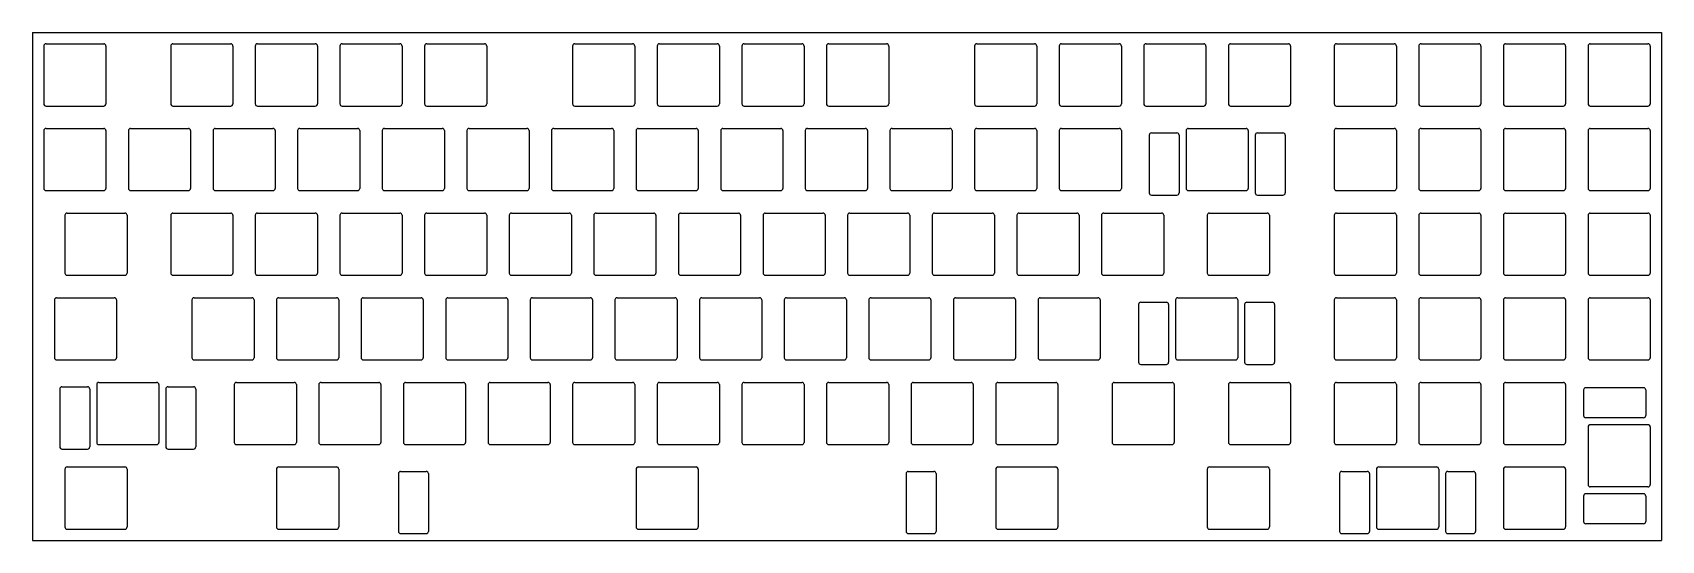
# Model space of a CAD drawing. Header units: millimetres. Extents: x 0 to 367, y -114 to 0.
import ezdxf

# ---------------------------------------------------------------- set-up
doc = ezdxf.new("R2010")
doc.units = ezdxf.units.MM

msp = doc.modelspace()

# ---------------------------------------------------------------- linework, layer by layer
for p, q in [((0, 0), (366.7125, 0)), ((0, 0), (0, -114.3)), ((366.7125, 0), (366.7125, -114.3)), ((2.525, -3.025), (2.525, -16.025)), ((3.025, -2.525), (16.025, -2.525)), ((16.525, -3.025), (16.525, -16.025)), ((31.1, -3.025), (31.1, -16.025)), ((31.6, -2.525), (44.6, -2.525)), ((45.1, -3.025), (45.1, -16.025)), ((50.15, -3.025), (50.15, -16.025)), ((50.65, -2.525), (63.65, -2.525)), ((64.15, -3.025), (64.15, -16.025)), ((69.2, -3.025), (69.2, -16.025)), ((69.7, -2.525), (82.7, -2.525)), ((83.2, -3.025), (83.2, -16.025)), ((88.25, -3.025), (88.25, -16.025)), ((88.75, -2.525), (101.75, -2.525)), ((102.25, -3.025), (102.25, -16.025)), ((121.5875, -3.025), (121.5875, -16.025)), ((122.0875, -2.525), (135.0875, -2.525)), ((135.5875, -3.025), (135.5875, -16.025)), ((140.6375, -3.025), (140.6375, -16.025)), ((141.1375, -2.525), (154.1375, -2.525)), ((154.6375, -3.025), (154.6375, -16.025)), ((159.6875, -3.025), (159.6875, -16.025)), ((160.1875, -2.525), (173.1875, -2.525)), ((173.6875, -3.025), (173.6875, -16.025)), ((178.7375, -3.025), (178.7375, -16.025)), ((179.2375, -2.525), (192.2375, -2.525)), ((192.7375, -3.025), (192.7375, -16.025)), ((212.075, -3.025), (212.075, -16.025)), ((212.575, -2.525), (225.575, -2.525)), ((226.075, -3.025), (226.075, -16.025)), ((231.125, -3.025), (231.125, -16.025)), ((231.625, -2.525), (244.625, -2.525)), ((245.125, -3.025), (245.125, -16.025)), ((250.175, -3.025), (250.175, -16.025)), ((250.675, -2.525), (263.675, -2.525)), ((264.175, -3.025), (264.175, -16.025)), ((269.225, -3.025), (269.225, -16.025)), ((269.725, -2.525), (282.725, -2.525)), ((283.225, -3.025), (283.225, -16.025)), ((293.0375, -3.025), (293.0375, -16.025)), ((293.5375, -2.525), (306.5375, -2.525)), ((307.0375, -3.025), (307.0375, -16.025)), ((312.0875, -3.025), (312.0875, -16.025)), ((312.5875, -2.525), (325.5875, -2.525)), ((326.0875, -3.025), (326.0875, -16.025)), ((331.1375, -3.025), (331.1375, -16.025)), ((331.6375, -2.525), (344.6375, -2.525)), ((345.1375, -3.025), (345.1375, -16.025)), ((350.1875, -3.025), (350.1875, -16.025)), ((350.6875, -2.525), (363.6875, -2.525)), ((364.1875, -3.025), (364.1875, -16.025)), ((3.025, -16.525), (16.025, -16.525)), ((31.6, -16.525), (44.6, -16.525)), ((50.65, -16.525), (63.65, -16.525)), ((69.7, -16.525), (82.7, -16.525)), ((88.75, -16.525), (101.75, -16.525)), ((122.0875, -16.525), (135.0875, -16.525)), ((141.1375, -16.525), (154.1375, -16.525)), ((160.1875, -16.525), (173.1875, -16.525)), ((179.2375, -16.525), (192.2375, -16.525)), ((212.575, -16.525), (225.575, -16.525)), ((231.625, -16.525), (244.625, -16.525)), ((250.675, -16.525), (263.675, -16.525)), ((269.725, -16.525), (282.725, -16.525)), ((293.5375, -16.525), (306.5375, -16.525)), ((312.5875, -16.525), (325.5875, -16.525)), ((331.6375, -16.525), (344.6375, -16.525)), ((350.6875, -16.525), (363.6875, -16.525)), ((3.025, -21.575), (16.025, -21.575)), ((22.075, -21.575), (35.075, -21.575)), ((41.125, -21.575), (54.125, -21.575)), ((60.175, -21.575), (73.175, -21.575)), ((79.225, -21.575), (92.225, -21.575)), ((98.275, -21.575), (111.275, -21.575)), ((117.325, -21.575), (130.325, -21.575)), ((136.375, -21.575), (149.375, -21.575)), ((155.425, -21.575), (168.425, -21.575)), ((174.475, -21.575), (187.475, -21.575)), ((193.525, -21.575), (206.525, -21.575)), ((212.575, -21.575), (225.575, -21.575)), ((231.625, -21.575), (244.625, -21.575)), ((260.2, -21.575), (273.2, -21.575)), ((293.5375, -21.575), (306.5375, -21.575)), ((312.5875, -21.575), (325.5875, -21.575)), ((331.6375, -21.575), (344.6375, -21.575)), ((350.6875, -21.575), (363.6875, -21.575)), ((2.525, -22.075), (2.525, -35.075)), ((16.525, -22.075), (16.525, -35.075)), ((21.575, -22.075), (21.575, -35.075)), ((35.575, -22.075), (35.575, -35.075)), ((40.625, -22.075), (40.625, -35.075)), ((54.625, -22.075), (54.625, -35.075)), ((59.675, -22.075), (59.675, -35.075)), ((73.675, -22.075), (73.675, -35.075)), ((78.725, -22.075), (78.725, -35.075)), ((92.725, -22.075), (92.725, -35.075)), ((97.775, -22.075), (97.775, -35.075)), ((111.775, -22.075), (111.775, -35.075)), ((116.825, -22.075), (116.825, -35.075)), ((130.825, -22.075), (130.825, -35.075)), ((135.875, -22.075), (135.875, -35.075)), ((149.875, -22.075), (149.875, -35.075)), ((154.925, -22.075), (154.925, -35.075)), ((168.925, -22.075), (168.925, -35.075)), ((173.975, -22.075), (173.975, -35.075)), ((187.975, -22.075), (187.975, -35.075)), ((193.025, -22.075), (193.025, -35.075)), ((207.025, -22.075), (207.025, -35.075)), ((212.075, -22.075), (212.075, -35.075)), ((226.075, -22.075), (226.075, -35.075)), ((231.125, -22.075), (231.125, -35.075)), ((245.125, -22.075), (245.125, -35.075)), ((251.387, -23.075), (251.387, -36.075)), ((251.887, -22.575), (257.637, -22.575)), ((258.137, -23.075), (258.137, -36.075)), ((259.7, -22.075), (259.7, -35.075)), ((273.7, -22.075), (273.7, -35.075)), ((275.263, -23.075), (275.263, -36.075)), ((275.763, -22.575), (281.513, -22.575)), ((282.013, -23.075), (282.013, -36.075)), ((293.0375, -22.075), (293.0375, -35.075)), ((307.0375, -22.075), (307.0375, -35.075)), ((312.0875, -22.075), (312.0875, -35.075)), ((326.0875, -22.075), (326.0875, -35.075)), ((331.1375, -22.075), (331.1375, -35.075)), ((345.1375, -22.075), (345.1375, -35.075)), ((350.1875, -22.075), (350.1875, -35.075)), ((364.1875, -22.075), (364.1875, -35.075)), ((3.025, -35.575), (16.025, -35.575)), ((22.075, -35.575), (35.075, -35.575)), ((41.125, -35.575), (54.125, -35.575)), ((60.175, -35.575), (73.175, -35.575)), ((79.225, -35.575), (92.225, -35.575)), ((98.275, -35.575), (111.275, -35.575)), ((117.325, -35.575), (130.325, -35.575)), ((136.375, -35.575), (149.375, -35.575)), ((155.425, -35.575), (168.425, -35.575)), ((174.475, -35.575), (187.475, -35.575)), ((193.525, -35.575), (206.525, -35.575)), ((212.575, -35.575), (225.575, -35.575)), ((231.625, -35.575), (244.625, -35.575)), ((251.887, -36.575), (257.637, -36.575)), ((260.2, -35.575), (273.2, -35.575)), ((275.763, -36.575), (281.513, -36.575)), ((293.5375, -35.575), (306.5375, -35.575)), ((312.5875, -35.575), (325.5875, -35.575)), ((331.6375, -35.575), (344.6375, -35.575)), ((350.6875, -35.575), (363.6875, -35.575)), ((7.2875, -41.125), (7.2875, -54.125)), ((7.7875, -40.625), (20.7875, -40.625)), ((21.2875, -41.125), (21.2875, -54.125)), ((31.1, -41.125), (31.1, -54.125)), ((31.6, -40.625), (44.6, -40.625)), ((45.1, -41.125), (45.1, -54.125)), ((50.15, -41.125), (50.15, -54.125)), ((50.65, -40.625), (63.65, -40.625)), ((64.15, -41.125), (64.15, -54.125)), ((69.2, -41.125), (69.2, -54.125)), ((69.7, -40.625), (82.7, -40.625)), ((83.2, -41.125), (83.2, -54.125)), ((88.25, -41.125), (88.25, -54.125)), ((88.75, -40.625), (101.75, -40.625)), ((102.25, -41.125), (102.25, -54.125)), ((107.3, -41.125), (107.3, -54.125)), ((107.8, -40.625), (120.8, -40.625)), ((121.3, -41.125), (121.3, -54.125)), ((126.35, -41.125), (126.35, -54.125)), ((126.85, -40.625), (139.85, -40.625)), ((140.35, -41.125), (140.35, -54.125)), ((145.4, -41.125), (145.4, -54.125)), ((145.9, -40.625), (158.9, -40.625)), ((159.4, -41.125), (159.4, -54.125)), ((164.45, -41.125), (164.45, -54.125)), ((164.95, -40.625), (177.95, -40.625)), ((178.45, -41.125), (178.45, -54.125)), ((183.5, -41.125), (183.5, -54.125)), ((184, -40.625), (197, -40.625)), ((197.5, -41.125), (197.5, -54.125)), ((202.55, -41.125), (202.55, -54.125)), ((203.05, -40.625), (216.05, -40.625)), ((216.55, -41.125), (216.55, -54.125)), ((221.6, -41.125), (221.6, -54.125)), ((222.1, -40.625), (235.1, -40.625)), ((235.6, -41.125), (235.6, -54.125)), ((240.65, -41.125), (240.65, -54.125)), ((241.15, -40.625), (254.15, -40.625)), ((254.65, -41.125), (254.65, -54.125)), ((264.4625, -41.125), (264.4625, -54.125)), ((264.9625, -40.625), (277.9625, -40.625)), ((278.4625, -41.125), (278.4625, -54.125)), ((293.0375, -41.125), (293.0375, -54.125)), ((293.5375, -40.625), (306.5375, -40.625)), ((307.0375, -41.125), (307.0375, -54.125)), ((312.0875, -41.125), (312.0875, -54.125)), ((312.5875, -40.625), (325.5875, -40.625)), ((326.0875, -41.125), (326.0875, -54.125)), ((331.1375, -41.125), (331.1375, -54.125)), ((331.6375, -40.625), (344.6375, -40.625)), ((345.1375, -41.125), (345.1375, -54.125)), ((350.1875, -41.125), (350.1875, -54.125)), ((350.6875, -40.625), (363.6875, -40.625)), ((364.1875, -41.125), (364.1875, -54.125)), ((7.7875, -54.625), (20.7875, -54.625)), ((31.6, -54.625), (44.6, -54.625)), ((50.65, -54.625), (63.65, -54.625)), ((69.7, -54.625), (82.7, -54.625)), ((88.75, -54.625), (101.75, -54.625)), ((107.8, -54.625), (120.8, -54.625)), ((126.85, -54.625), (139.85, -54.625)), ((145.9, -54.625), (158.9, -54.625)), ((164.95, -54.625), (177.95, -54.625)), ((184, -54.625), (197, -54.625)), ((203.05, -54.625), (216.05, -54.625)), ((222.1, -54.625), (235.1, -54.625)), ((241.15, -54.625), (254.15, -54.625)), ((264.9625, -54.625), (277.9625, -54.625)), ((293.5375, -54.625), (306.5375, -54.625)), ((312.5875, -54.625), (325.5875, -54.625)), ((331.6375, -54.625), (344.6375, -54.625)), ((350.6875, -54.625), (363.6875, -54.625)), ((4.90625, -60.175), (4.90625, -73.175)), ((5.40625, -59.675), (18.40625, -59.675)), ((18.90625, -60.175), (18.90625, -73.175)), ((35.8625, -60.175), (35.8625, -73.175)), ((36.3625, -59.675), (49.3625, -59.675)), ((49.8625, -60.175), (49.8625, -73.175)), ((54.9125, -60.175), (54.9125, -73.175)), ((55.4125, -59.675), (68.4125, -59.675)), ((68.9125, -60.175), (68.9125, -73.175)), ((73.9625, -60.175), (73.9625, -73.175)), ((74.4625, -59.675), (87.4625, -59.675)), ((87.9625, -60.175), (87.9625, -73.175)), ((93.0125, -60.175), (93.0125, -73.175)), ((93.5125, -59.675), (106.5125, -59.675)), ((107.0125, -60.175), (107.0125, -73.175)), ((112.0625, -60.175), (112.0625, -73.175)), ((112.5625, -59.675), (125.5625, -59.675)), ((126.0625, -60.175), (126.0625, -73.175)), ((131.1125, -60.175), (131.1125, -73.175)), ((131.6125, -59.675), (144.6125, -59.675)), ((145.1125, -60.175), (145.1125, -73.175)), ((150.1625, -60.175), (150.1625, -73.175)), ((150.6625, -59.675), (163.6625, -59.675)), ((164.1625, -60.175), (164.1625, -73.175)), ((169.2125, -60.175), (169.2125, -73.175)), ((169.7125, -59.675), (182.7125, -59.675)), ((183.2125, -60.175), (183.2125, -73.175)), ((188.2625, -60.175), (188.2625, -73.175)), ((188.7625, -59.675), (201.7625, -59.675)), ((202.2625, -60.175), (202.2625, -73.175)), ((207.3125, -60.175), (207.3125, -73.175)), ((207.8125, -59.675), (220.8125, -59.675)), ((221.3125, -60.175), (221.3125, -73.175)), ((226.3625, -60.175), (226.3625, -73.175)), ((226.8625, -59.675), (239.8625, -59.675)), ((240.3625, -60.175), (240.3625, -73.175)), ((249.00575, -61.175), (249.00575, -74.175)), ((249.50575, -60.675), (255.25575, -60.675)), ((255.75575, -61.175), (255.75575, -74.175)), ((257.31875, -60.175), (257.31875, -73.175)), ((257.81875, -59.675), (270.81875, -59.675)), ((271.31875, -60.175), (271.31875, -73.175)), ((272.88175, -61.175), (272.88175, -74.175)), ((273.38175, -60.675), (279.13175, -60.675)), ((279.63175, -61.175), (279.63175, -74.175)), ((293.0375, -60.175), (293.0375, -73.175)), ((293.5375, -59.675), (306.5375, -59.675)), ((307.0375, -60.175), (307.0375, -73.175)), ((312.0875, -60.175), (312.0875, -73.175)), ((312.5875, -59.675), (325.5875, -59.675)), ((326.0875, -60.175), (326.0875, -73.175)), ((331.1375, -60.175), (331.1375, -73.175)), ((331.6375, -59.675), (344.6375, -59.675)), ((345.1375, -60.175), (345.1375, -73.175)), ((350.1875, -60.175), (350.1875, -73.175)), ((350.6875, -59.675), (363.6875, -59.675)), ((364.1875, -60.175), (364.1875, -73.175)), ((5.40625, -73.675), (18.40625, -73.675)), ((36.3625, -73.675), (49.3625, -73.675)), ((55.4125, -73.675), (68.4125, -73.675)), ((74.4625, -73.675), (87.4625, -73.675)), ((93.5125, -73.675), (106.5125, -73.675)), ((112.5625, -73.675), (125.5625, -73.675)), ((131.6125, -73.675), (144.6125, -73.675)), ((150.6625, -73.675), (163.6625, -73.675)), ((169.7125, -73.675), (182.7125, -73.675)), ((188.7625, -73.675), (201.7625, -73.675)), ((207.8125, -73.675), (220.8125, -73.675)), ((226.8625, -73.675), (239.8625, -73.675)), ((249.50575, -74.675), (255.25575, -74.675)), ((257.81875, -73.675), (270.81875, -73.675)), ((273.38175, -74.675), (279.13175, -74.675)), ((293.5375, -73.675), (306.5375, -73.675)), ((312.5875, -73.675), (325.5875, -73.675)), ((331.6375, -73.675), (344.6375, -73.675)), ((350.6875, -73.675), (363.6875, -73.675)), ((6.11825, -80.225), (6.11825, -93.225)), ((6.61825, -79.725), (12.36825, -79.725)), ((12.86825, -80.225), (12.86825, -93.225)), ((14.43125, -79.225), (14.43125, -92.225)), ((14.93125, -78.725), (27.93125, -78.725)), ((28.43125, -79.225), (28.43125, -92.225)), ((29.99425, -80.225), (29.99425, -93.225)), ((30.49425, -79.725), (36.24425, -79.725)), ((36.74425, -80.225), (36.74425, -93.225)), ((45.3875, -79.225), (45.3875, -92.225)), ((45.8875, -78.725), (58.8875, -78.725)), ((59.3875, -79.225), (59.3875, -92.225)), ((64.4375, -79.225), (64.4375, -92.225)), ((64.9375, -78.725), (77.9375, -78.725)), ((78.4375, -79.225), (78.4375, -92.225)), ((83.4875, -79.225), (83.4875, -92.225)), ((83.9875, -78.725), (96.9875, -78.725)), ((97.4875, -79.225), (97.4875, -92.225)), ((102.5375, -79.225), (102.5375, -92.225)), ((103.0375, -78.725), (116.0375, -78.725)), ((116.5375, -79.225), (116.5375, -92.225)), ((121.5875, -79.225), (121.5875, -92.225)), ((122.0875, -78.725), (135.0875, -78.725)), ((135.5875, -79.225), (135.5875, -92.225)), ((140.6375, -79.225), (140.6375, -92.225)), ((141.1375, -78.725), (154.1375, -78.725)), ((154.6375, -79.225), (154.6375, -92.225)), ((159.6875, -79.225), (159.6875, -92.225)), ((160.1875, -78.725), (173.1875, -78.725)), ((173.6875, -79.225), (173.6875, -92.225)), ((178.7375, -79.225), (178.7375, -92.225)), ((179.2375, -78.725), (192.2375, -78.725)), ((192.7375, -79.225), (192.7375, -92.225)), ((197.7875, -79.225), (197.7875, -92.225)), ((198.2875, -78.725), (211.2875, -78.725)), ((211.7875, -79.225), (211.7875, -92.225)), ((216.8375, -79.225), (216.8375, -92.225)), ((217.3375, -78.725), (230.3375, -78.725)), ((230.8375, -79.225), (230.8375, -92.225)), ((243.03125, -79.225), (243.03125, -92.225)), ((243.53125, -78.725), (256.53125, -78.725)), ((257.03125, -79.225), (257.03125, -92.225)), ((269.225, -79.225), (269.225, -92.225)), ((269.725, -78.725), (282.725, -78.725)), ((283.225, -79.225), (283.225, -92.225)), ((293.0375, -79.225), (293.0375, -92.225)), ((293.5375, -78.725), (306.5375, -78.725)), ((307.0375, -79.225), (307.0375, -92.225)), ((312.0875, -79.225), (312.0875, -92.225)), ((312.5875, -78.725), (325.5875, -78.725)), ((326.0875, -79.225), (326.0875, -92.225)), ((331.1375, -79.225), (331.1375, -92.225)), ((331.6375, -78.725), (344.6375, -78.725)), ((345.1375, -79.225), (345.1375, -92.225)), ((349.1875, -80.437), (349.1875, -86.187)), ((362.6875, -79.937), (349.6875, -79.937)), ((363.1875, -80.437), (363.1875, -86.187)), ((362.6875, -86.687), (349.6875, -86.687)), ((350.1875, -88.75), (350.1875, -101.75)), ((363.6875, -88.25), (350.6875, -88.25)), ((364.1875, -88.75), (364.1875, -101.75)), ((6.61825, -93.725), (12.36825, -93.725)), ((14.93125, -92.725), (27.93125, -92.725)), ((30.49425, -93.725), (36.24425, -93.725)), ((45.8875, -92.725), (58.8875, -92.725)), ((64.9375, -92.725), (77.9375, -92.725)), ((83.9875, -92.725), (96.9875, -92.725)), ((103.0375, -92.725), (116.0375, -92.725)), ((122.0875, -92.725), (135.0875, -92.725)), ((141.1375, -92.725), (154.1375, -92.725)), ((160.1875, -92.725), (173.1875, -92.725)), ((179.2375, -92.725), (192.2375, -92.725)), ((198.2875, -92.725), (211.2875, -92.725)), ((217.3375, -92.725), (230.3375, -92.725)), ((243.53125, -92.725), (256.53125, -92.725)), ((269.725, -92.725), (282.725, -92.725)), ((293.5375, -92.725), (306.5375, -92.725)), ((312.5875, -92.725), (325.5875, -92.725)), ((331.6375, -92.725), (344.6375, -92.725)), ((7.2875, -98.275), (7.2875, -111.275)), ((7.7875, -97.775), (20.7875, -97.775)), ((21.2875, -98.275), (21.2875, -111.275)), ((54.9125, -98.275), (54.9125, -111.275)), ((55.4125, -97.775), (68.4125, -97.775)), ((68.9125, -98.275), (68.9125, -111.275)), ((82.85, -98.775), (88.6, -98.775)), ((135.875, -98.275), (135.875, -111.275)), ((136.375, -97.775), (149.375, -97.775)), ((149.875, -98.275), (149.875, -111.275)), ((197.15, -98.775), (202.9, -98.775)), ((216.8375, -98.275), (216.8375, -111.275)), ((217.3375, -97.775), (230.3375, -97.775)), ((230.8375, -98.275), (230.8375, -111.275)), ((264.4625, -98.275), (264.4625, -111.275)), ((264.9625, -97.775), (277.9625, -97.775)), ((278.4625, -98.275), (278.4625, -111.275)), ((294.7495, -98.775), (300.4995, -98.775)), ((302.5625, -98.275), (302.5625, -111.275)), ((303.0625, -97.775), (316.0625, -97.775)), ((316.5625, -98.275), (316.5625, -111.275)), ((318.6255, -98.775), (324.3755, -98.775)), ((331.1375, -98.275), (331.1375, -111.275)), ((331.6375, -97.775), (344.6375, -97.775)), ((345.1375, -98.275), (345.1375, -111.275)), ((82.35, -99.275), (82.35, -112.275)), ((89.1, -99.275), (89.1, -112.275)), ((196.65, -99.275), (196.65, -112.275)), ((203.4, -99.275), (203.4, -112.275)), ((294.2495, -99.275), (294.2495, -112.275)), ((300.9995, -99.275), (300.9995, -112.275)), ((318.1255, -99.275), (318.1255, -112.275)), ((324.8755, -99.275), (324.8755, -112.275)), ((363.6875, -102.25), (350.6875, -102.25)), ((349.1875, -104.313), (349.1875, -110.063)), ((362.6875, -103.813), (349.6875, -103.813)), ((363.1875, -104.313), (363.1875, -110.063)), ((7.7875, -111.775), (20.7875, -111.775)), ((55.4125, -111.775), (68.4125, -111.775)), ((82.85, -112.775), (88.6, -112.775)), ((136.375, -111.775), (149.375, -111.775)), ((197.15, -112.775), (202.9, -112.775)), ((217.3375, -111.775), (230.3375, -111.775)), ((264.9625, -111.775), (277.9625, -111.775)), ((294.7495, -112.775), (300.4995, -112.775)), ((303.0625, -111.775), (316.0625, -111.775)), ((318.6255, -112.775), (324.3755, -112.775)), ((331.6375, -111.775), (344.6375, -111.775)), ((362.6875, -110.563), (349.6875, -110.563)), ((0, -114.3), (366.7125, -114.3))]:
    msp.add_line(p, q)
for centre, start, end in [((3.025, -3.025), 90, 180), ((16.025, -3.025), 0, 90), ((31.6, -3.025), 90, 180), ((44.6, -3.025), 0, 90), ((50.65, -3.025), 90, 180), ((63.65, -3.025), 0, 90), ((69.7, -3.025), 90, 180), ((82.7, -3.025), 0, 90), ((88.75, -3.025), 90, 180), ((101.75, -3.025), 0, 90), ((122.0875, -3.025), 90, 180), ((135.0875, -3.025), 0, 90), ((141.1375, -3.025), 90, 180), ((154.1375, -3.025), 0, 90), ((160.1875, -3.025), 90, 180), ((173.1875, -3.025), 0, 90), ((179.2375, -3.025), 90, 180), ((192.2375, -3.025), 0, 90), ((212.575, -3.025), 90, 180), ((225.575, -3.025), 0, 90), ((231.625, -3.025), 90, 180), ((244.625, -3.025), 0, 90), ((250.675, -3.025), 90, 180), ((263.675, -3.025), 0, 90), ((269.725, -3.025), 90, 180), ((282.725, -3.025), 0, 90), ((293.5375, -3.025), 90, 180), ((306.5375, -3.025), 0, 90), ((312.5875, -3.025), 90, 180), ((325.5875, -3.025), 0, 90), ((331.6375, -3.025), 90, 180), ((344.6375, -3.025), 0, 90), ((350.6875, -3.025), 90, 180), ((363.6875, -3.025), 0, 90), ((3.025, -16.025), 180, 270), ((16.025, -16.025), 270, 360), ((31.6, -16.025), 180, 270), ((44.6, -16.025), 270, 360), ((50.65, -16.025), 180, 270), ((63.65, -16.025), 270, 360), ((69.7, -16.025), 180, 270), ((82.7, -16.025), 270, 360), ((88.75, -16.025), 180, 270), ((101.75, -16.025), 270, 360), ((122.0875, -16.025), 180, 270), ((135.0875, -16.025), 270, 360), ((141.1375, -16.025), 180, 270), ((154.1375, -16.025), 270, 360), ((160.1875, -16.025), 180, 270), ((173.1875, -16.025), 270, 360), ((179.2375, -16.025), 180, 270), ((192.2375, -16.025), 270, 360), ((212.575, -16.025), 180, 270), ((225.575, -16.025), 270, 360), ((231.625, -16.025), 180, 270), ((244.625, -16.025), 270, 360), ((250.675, -16.025), 180, 270), ((263.675, -16.025), 270, 360), ((269.725, -16.025), 180, 270), ((282.725, -16.025), 270, 360), ((293.5375, -16.025), 180, 270), ((306.5375, -16.025), 270, 360), ((312.5875, -16.025), 180, 270), ((325.5875, -16.025), 270, 360), ((331.6375, -16.025), 180, 270), ((344.6375, -16.025), 270, 360), ((350.6875, -16.025), 180, 270), ((363.6875, -16.025), 270, 360), ((3.025, -22.075), 90, 180), ((16.025, -22.075), 0, 90), ((22.075, -22.075), 90, 180), ((35.075, -22.075), 0, 90), ((41.125, -22.075), 90, 180), ((54.125, -22.075), 0, 90), ((60.175, -22.075), 90, 180), ((73.175, -22.075), 0, 90), ((79.225, -22.075), 90, 180), ((92.225, -22.075), 0, 90), ((98.275, -22.075), 90, 180), ((111.275, -22.075), 0, 90), ((117.325, -22.075), 90, 180), ((130.325, -22.075), 0, 90), ((136.375, -22.075), 90, 180), ((149.375, -22.075), 0, 90), ((155.425, -22.075), 90, 180), ((168.425, -22.075), 0, 90), ((174.475, -22.075), 90, 180), ((187.475, -22.075), 0, 90), ((193.525, -22.075), 90, 180), ((206.525, -22.075), 0, 90), ((212.575, -22.075), 90, 180), ((225.575, -22.075), 0, 90), ((231.625, -22.075), 90, 180), ((244.625, -22.075), 0, 90), ((260.2, -22.075), 90, 180), ((273.2, -22.075), 0, 90), ((293.5375, -22.075), 90, 180), ((306.5375, -22.075), 0, 90), ((312.5875, -22.075), 90, 180), ((325.5875, -22.075), 0, 90), ((331.6375, -22.075), 90, 180), ((344.6375, -22.075), 0, 90), ((350.6875, -22.075), 90, 180), ((363.6875, -22.075), 0, 90), ((251.887, -23.075), 90, 180), ((257.637, -23.075), 0, 90), ((275.763, -23.075), 90, 180), ((281.513, -23.075), 0, 90), ((3.025, -35.075), 180, 270), ((16.025, -35.075), 270, 360), ((22.075, -35.075), 180, 270), ((35.075, -35.075), 270, 360), ((41.125, -35.075), 180, 270), ((54.125, -35.075), 270, 360), ((60.175, -35.075), 180, 270), ((73.175, -35.075), 270, 360), ((79.225, -35.075), 180, 270), ((92.225, -35.075), 270, 360), ((98.275, -35.075), 180, 270), ((111.275, -35.075), 270, 360), ((117.325, -35.075), 180, 270), ((130.325, -35.075), 270, 360), ((136.375, -35.075), 180, 270), ((149.375, -35.075), 270, 360), ((155.425, -35.075), 180, 270), ((168.425, -35.075), 270, 360), ((174.475, -35.075), 180, 270), ((187.475, -35.075), 270, 360), ((193.525, -35.075), 180, 270), ((206.525, -35.075), 270, 360), ((212.575, -35.075), 180, 270), ((225.575, -35.075), 270, 360), ((231.625, -35.075), 180, 270), ((244.625, -35.075), 270, 360), ((251.887, -36.075), 180, 270), ((257.637, -36.075), 270, 360), ((260.2, -35.075), 180, 270), ((273.2, -35.075), 270, 360), ((275.763, -36.075), 180, 270), ((281.513, -36.075), 270, 360), ((293.5375, -35.075), 180, 270), ((306.5375, -35.075), 270, 360), ((312.5875, -35.075), 180, 270), ((325.5875, -35.075), 270, 360), ((331.6375, -35.075), 180, 270), ((344.6375, -35.075), 270, 360), ((350.6875, -35.075), 180, 270), ((363.6875, -35.075), 270, 360), ((7.7875, -41.125), 90, 180), ((20.7875, -41.125), 0, 90), ((31.6, -41.125), 90, 180), ((44.6, -41.125), 0, 90), ((50.65, -41.125), 90, 180), ((63.65, -41.125), 0, 90), ((69.7, -41.125), 90, 180), ((82.7, -41.125), 0, 90), ((88.75, -41.125), 90, 180), ((101.75, -41.125), 0, 90), ((107.8, -41.125), 90, 180), ((120.8, -41.125), 0, 90), ((126.85, -41.125), 90, 180), ((139.85, -41.125), 0, 90), ((145.9, -41.125), 90, 180), ((158.9, -41.125), 0, 90), ((164.95, -41.125), 90, 180), ((177.95, -41.125), 0, 90), ((184, -41.125), 90, 180), ((197, -41.125), 0, 90), ((203.05, -41.125), 90, 180), ((216.05, -41.125), 0, 90), ((222.1, -41.125), 90, 180), ((235.1, -41.125), 0, 90), ((241.15, -41.125), 90, 180), ((254.15, -41.125), 0, 90), ((264.9625, -41.125), 90, 180), ((277.9625, -41.125), 0, 90), ((293.5375, -41.125), 90, 180), ((306.5375, -41.125), 0, 90), ((312.5875, -41.125), 90, 180), ((325.5875, -41.125), 0, 90), ((331.6375, -41.125), 90, 180), ((344.6375, -41.125), 0, 90), ((350.6875, -41.125), 90, 180), ((363.6875, -41.125), 0, 90), ((7.7875, -54.125), 180, 270), ((20.7875, -54.125), 270, 360), ((31.6, -54.125), 180, 270), ((44.6, -54.125), 270, 360), ((50.65, -54.125), 180, 270), ((63.65, -54.125), 270, 360), ((69.7, -54.125), 180, 270), ((82.7, -54.125), 270, 360), ((88.75, -54.125), 180, 270), ((101.75, -54.125), 270, 360), ((107.8, -54.125), 180, 270), ((120.8, -54.125), 270, 360), ((126.85, -54.125), 180, 270), ((139.85, -54.125), 270, 360), ((145.9, -54.125), 180, 270), ((158.9, -54.125), 270, 360), ((164.95, -54.125), 180, 270), ((177.95, -54.125), 270, 360), ((184, -54.125), 180, 270), ((197, -54.125), 270, 360), ((203.05, -54.125), 180, 270), ((216.05, -54.125), 270, 360), ((222.1, -54.125), 180, 270), ((235.1, -54.125), 270, 360), ((241.15, -54.125), 180, 270), ((254.15, -54.125), 270, 360), ((264.9625, -54.125), 180, 270), ((277.9625, -54.125), 270, 360), ((293.5375, -54.125), 180, 270), ((306.5375, -54.125), 270, 360), ((312.5875, -54.125), 180, 270), ((325.5875, -54.125), 270, 360), ((331.6375, -54.125), 180, 270), ((344.6375, -54.125), 270, 360), ((350.6875, -54.125), 180, 270), ((363.6875, -54.125), 270, 360), ((5.40625, -60.175), 90, 180), ((18.40625, -60.175), 0, 90), ((36.3625, -60.175), 90, 180), ((49.3625, -60.175), 0, 90), ((55.4125, -60.175), 90, 180), ((68.4125, -60.175), 0, 90), ((74.4625, -60.175), 90, 180), ((87.4625, -60.175), 0, 90), ((93.5125, -60.175), 90, 180), ((106.5125, -60.175), 0, 90), ((112.5625, -60.175), 90, 180), ((125.5625, -60.175), 0, 90), ((131.6125, -60.175), 90, 180), ((144.6125, -60.175), 0, 90), ((150.6625, -60.175), 90, 180), ((163.6625, -60.175), 0, 90), ((169.7125, -60.175), 90, 180), ((182.7125, -60.175), 0, 90), ((188.7625, -60.175), 90, 180), ((201.7625, -60.175), 0, 90), ((207.8125, -60.175), 90, 180), ((220.8125, -60.175), 0, 90), ((226.8625, -60.175), 90, 180), ((239.8625, -60.175), 0, 90), ((249.50575, -61.175), 90, 180), ((255.25575, -61.175), 0, 90), ((257.81875, -60.175), 90, 180), ((270.81875, -60.175), 0, 90), ((273.38175, -61.175), 90, 180), ((279.13175, -61.175), 0, 90), ((293.5375, -60.175), 90, 180), ((306.5375, -60.175), 0, 90), ((312.5875, -60.175), 90, 180), ((325.5875, -60.175), 0, 90), ((331.6375, -60.175), 90, 180), ((344.6375, -60.175), 0, 90), ((350.6875, -60.175), 90, 180), ((363.6875, -60.175), 0, 90), ((5.40625, -73.175), 180, 270), ((18.40625, -73.175), 270, 360), ((36.3625, -73.175), 180, 270), ((49.3625, -73.175), 270, 360), ((55.4125, -73.175), 180, 270), ((68.4125, -73.175), 270, 360), ((74.4625, -73.175), 180, 270), ((87.4625, -73.175), 270, 360), ((93.5125, -73.175), 180, 270), ((106.5125, -73.175), 270, 360), ((112.5625, -73.175), 180, 270), ((125.5625, -73.175), 270, 360), ((131.6125, -73.175), 180, 270), ((144.6125, -73.175), 270, 360), ((150.6625, -73.175), 180, 270), ((163.6625, -73.175), 270, 360), ((169.7125, -73.175), 180, 270), ((182.7125, -73.175), 270, 360), ((188.7625, -73.175), 180, 270), ((201.7625, -73.175), 270, 360), ((207.8125, -73.175), 180, 270), ((220.8125, -73.175), 270, 360), ((226.8625, -73.175), 180, 270), ((239.8625, -73.175), 270, 360), ((257.81875, -73.175), 180, 270), ((270.81875, -73.175), 270, 360), ((293.5375, -73.175), 180, 270), ((306.5375, -73.175), 270, 360), ((312.5875, -73.175), 180, 270), ((325.5875, -73.175), 270, 360), ((331.6375, -73.175), 180, 270), ((344.6375, -73.175), 270, 360), ((350.6875, -73.175), 180, 270), ((363.6875, -73.175), 270, 360), ((249.50575, -74.175), 180, 270), ((255.25575, -74.175), 270, 360), ((273.38175, -74.175), 180, 270), ((279.13175, -74.175), 270, 360), ((6.61825, -80.225), 90, 180), ((12.36825, -80.225), 0, 90), ((14.93125, -79.225), 90, 180), ((27.93125, -79.225), 0, 90), ((30.49425, -80.225), 90, 180), ((36.24425, -80.225), 0, 90), ((45.8875, -79.225), 90, 180), ((58.8875, -79.225), 0, 90), ((64.9375, -79.225), 90, 180), ((77.9375, -79.225), 0, 90), ((83.9875, -79.225), 90, 180), ((96.9875, -79.225), 0, 90), ((103.0375, -79.225), 90, 180), ((116.0375, -79.225), 0, 90), ((122.0875, -79.225), 90, 180), ((135.0875, -79.225), 0, 90), ((141.1375, -79.225), 90, 180), ((154.1375, -79.225), 0, 90), ((160.1875, -79.225), 90, 180), ((173.1875, -79.225), 0, 90), ((179.2375, -79.225), 90, 180), ((192.2375, -79.225), 0, 90), ((198.2875, -79.225), 90, 180), ((211.2875, -79.225), 0, 90), ((217.3375, -79.225), 90, 180), ((230.3375, -79.225), 0, 90), ((243.53125, -79.225), 90, 180), ((256.53125, -79.225), 0, 90), ((269.725, -79.225), 90, 180), ((282.725, -79.225), 0, 90), ((293.5375, -79.225), 90, 180), ((306.5375, -79.225), 0, 90), ((312.5875, -79.225), 90, 180), ((325.5875, -79.225), 0, 90), ((331.6375, -79.225), 90, 180), ((344.6375, -79.225), 0, 90), ((349.6875, -80.437), 90, 180), ((362.6875, -80.437), 0, 90), ((349.6875, -86.187), 180, 270), ((362.6875, -86.187), -90, 0), ((350.6875, -88.75), 90, 180), ((363.6875, -88.75), 0, 90), ((6.61825, -93.225), 180, 270), ((12.36825, -93.225), 270, 360), ((14.93125, -92.225), 180, 270), ((27.93125, -92.225), 270, 360), ((30.49425, -93.225), 180, 270), ((36.24425, -93.225), 270, 360), ((45.8875, -92.225), 180, 270), ((58.8875, -92.225), 270, 360), ((64.9375, -92.225), 180, 270), ((77.9375, -92.225), 270, 360), ((83.9875, -92.225), 180, 270), ((96.9875, -92.225), 270, 360), ((103.0375, -92.225), 180, 270), ((116.0375, -92.225), 270, 360), ((122.0875, -92.225), 180, 270), ((135.0875, -92.225), 270, 360), ((141.1375, -92.225), 180, 270), ((154.1375, -92.225), 270, 360), ((160.1875, -92.225), 180, 270), ((173.1875, -92.225), 270, 360), ((179.2375, -92.225), 180, 270), ((192.2375, -92.225), 270, 360), ((198.2875, -92.225), 180, 270), ((211.2875, -92.225), 270, 360), ((217.3375, -92.225), 180, 270), ((230.3375, -92.225), 270, 360), ((243.53125, -92.225), 180, 270), ((256.53125, -92.225), 270, 360), ((269.725, -92.225), 180, 270), ((282.725, -92.225), 270, 360), ((293.5375, -92.225), 180, 270), ((306.5375, -92.225), 270, 360), ((312.5875, -92.225), 180, 270), ((325.5875, -92.225), 270, 360), ((331.6375, -92.225), 180, 270), ((344.6375, -92.225), 270, 360), ((7.7875, -98.275), 90, 180), ((20.7875, -98.275), 0, 90), ((55.4125, -98.275), 90, 180), ((68.4125, -98.275), 0, 90), ((82.85, -99.275), 90, 180), ((88.6, -99.275), 0, 90), ((136.375, -98.275), 90, 180), ((149.375, -98.275), 0, 90), ((197.15, -99.275), 90, 180), ((202.9, -99.275), 0, 90), ((217.3375, -98.275), 90, 180), ((230.3375, -98.275), 0, 90), ((264.9625, -98.275), 90, 180), ((277.9625, -98.275), 0, 90), ((294.7495, -99.275), 90, 180), ((300.4995, -99.275), 0, 90), ((303.0625, -98.275), 90, 180), ((316.0625, -98.275), 0, 90), ((318.6255, -99.275), 90, 180), ((324.3755, -99.275), 0, 90), ((331.6375, -98.275), 90, 180), ((344.6375, -98.275), 0, 90), ((350.6875, -101.75), 180, 270), ((363.6875, -101.75), -90, 0), ((349.6875, -104.313), 90, 180), ((362.6875, -104.313), 0, 90), ((7.7875, -111.275), 180, 270), ((20.7875, -111.275), 270, 360), ((55.4125, -111.275), 180, 270), ((68.4125, -111.275), 270, 360), ((82.85, -112.275), 180, 270), ((88.6, -112.275), 270, 360), ((136.375, -111.275), 180, 270), ((149.375, -111.275), 270, 360), ((197.15, -112.275), 180, 270), ((202.9, -112.275), 270, 360), ((217.3375, -111.275), 180, 270), ((230.3375, -111.275), 270, 360), ((264.9625, -111.275), 180, 270), ((277.9625, -111.275), 270, 360), ((294.7495, -112.275), 180, 270), ((300.4995, -112.275), 270, 360), ((303.0625, -111.275), 180, 270), ((316.0625, -111.275), 270, 360), ((318.6255, -112.275), 180, 270), ((324.3755, -112.275), 270, 360), ((331.6375, -111.275), 180, 270), ((344.6375, -111.275), 270, 360), ((349.6875, -110.063), 180, 270), ((362.6875, -110.063), -90, 0)]:
    msp.add_arc(centre, 0.5, start, end)

doc.saveas('drawing.dxf')
